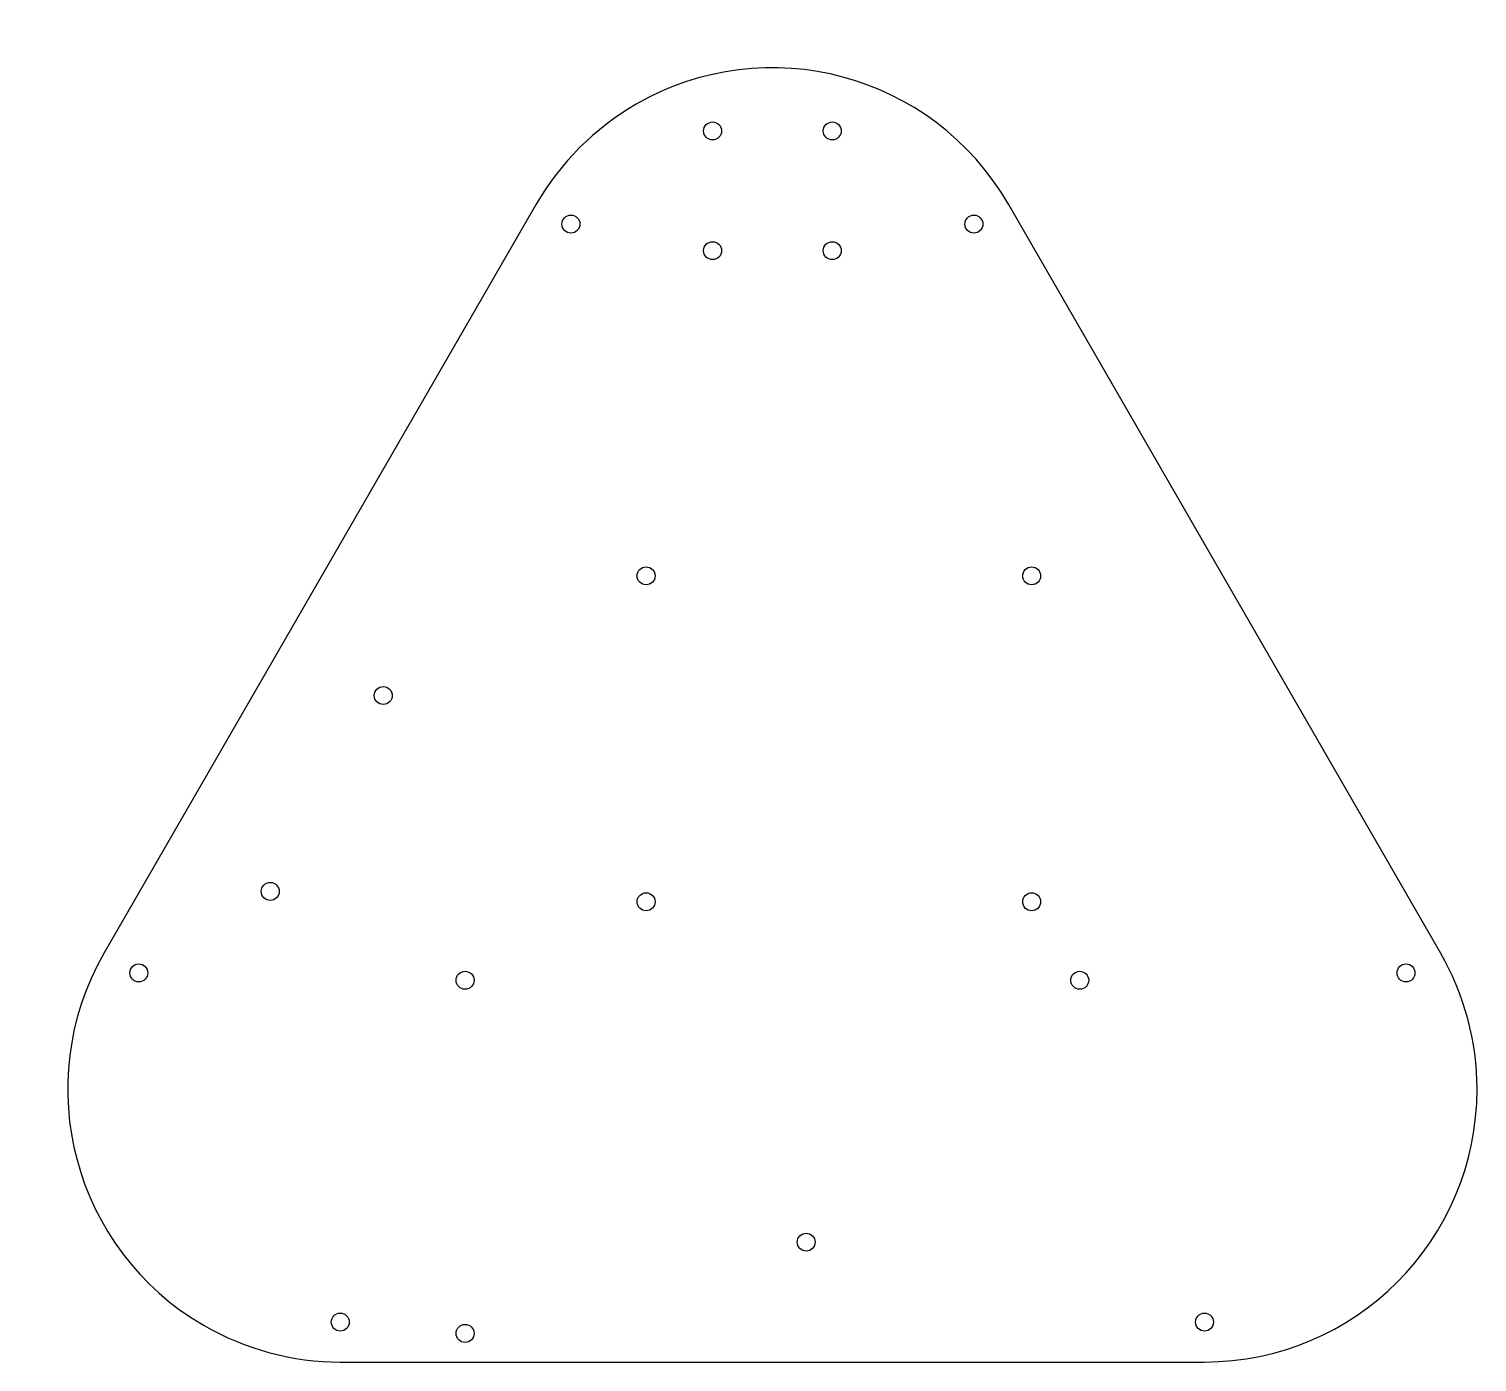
# Model space of a CAD drawing. Extents: x 287 to 505, y 201 to 402.
import ezdxf

# ---------------------------------------------------------------- set-up
doc = ezdxf.new("R2010")
doc.units = 0
doc.header["$MEASUREMENT"] = 0
doc.layers.add('Outlines', color=7, linetype='Continuous', lineweight=0)

msp = doc.modelspace()

# ---------------------------------------------------------------- linework, layer by layer
at = {"layer": 'Outlines', "color": 18, "lineweight": 25, "true_color": 0x000000}
for centre in [(390.25, 386.29), (408.25, 386.29), (368.94, 372.29), (429.56, 372.29), (390.25, 368.29), (408.25, 368.29), (380.25, 319.4), (438.25, 319.4), (340.71, 301.41), (323.71, 271.96), (380.25, 270.4), (438.25, 270.4), (303.94, 259.71), (353.02, 258.6), (445.48, 258.6), (494.56, 259.71), (404.33, 219.23), (334.25, 207.21), (464.25, 207.21), (353.02, 205.51)]:
    msp.add_circle(centre, 1.35, dxfattribs=at)
msp.add_open_spline([(298.74, 262.71), (298.74, 262.71), (363.74, 375.29), (363.74, 375.29), (367.34, 381.52), (372.51, 386.7), (378.75, 390.3), (398.36, 401.62), (423.43, 394.9), (434.75, 375.29), (434.75, 375.29), (499.75, 262.71), (499.75, 262.71), (503.35, 256.48), (505.25, 249.41), (505.25, 242.21), (505.25, 219.56), (486.89, 201.21), (464.25, 201.21), (464.25, 201.21), (334.25, 201.21), (334.25, 201.21), (327.05, 201.21), (319.98, 203.1), (313.75, 206.7), (294.14, 218.02), (287.42, 243.1), (298.74, 262.71)], degree=3, knots=[0, 0, 0, 0, 1, 1, 1, 2, 2, 2, 3, 3, 3, 4, 4, 4, 5, 5, 5, 6, 6, 6, 7, 7, 7, 8, 8, 8, 9, 9, 9, 9], dxfattribs=at)

doc.saveas('drawing.dxf')
